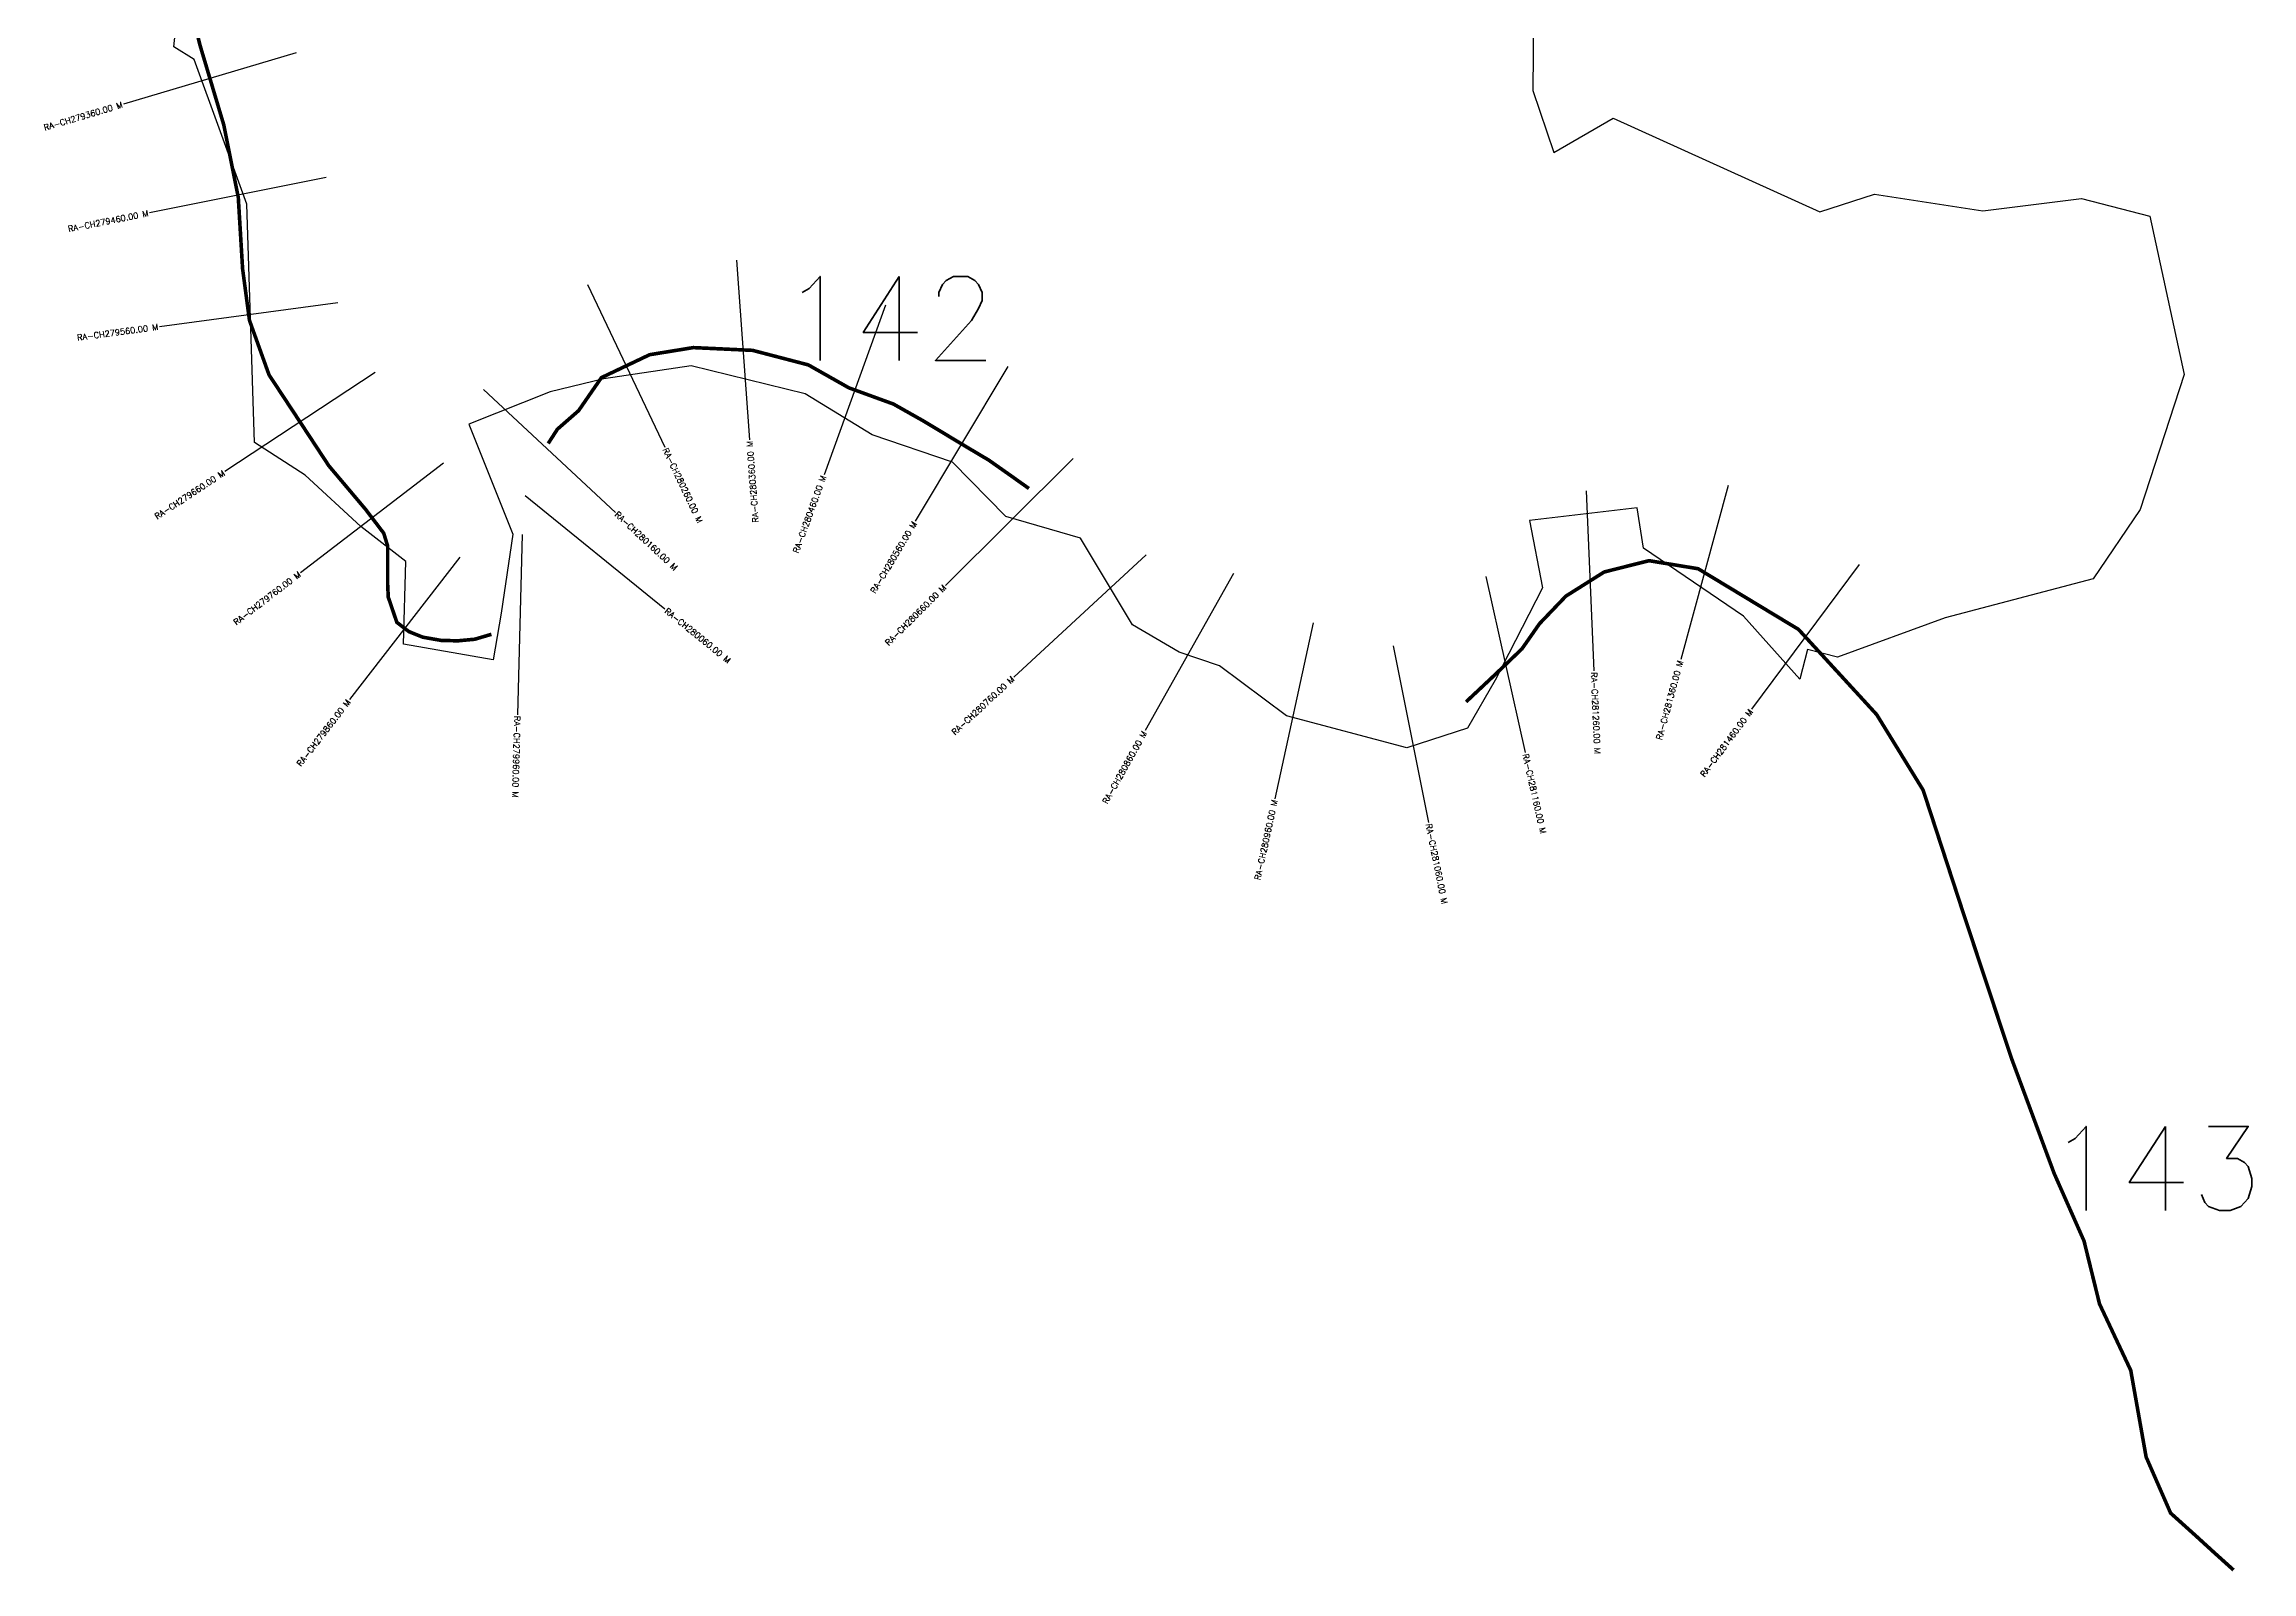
# Model space of a CAD drawing. Header units: metres. Extents: x 284784 to 286998, y 2023753 to 2026316.
# Drawn here: x 285160 to 286998, y 2023753 to 2025025 of the extents above; entities that cross this region are included whole.
import ezdxf
from ezdxf.enums import TextEntityAlignment as Align

# ---------------------------------------------------------------- set-up
doc = ezdxf.new("R2010")
doc.units = ezdxf.units.M
for name, color, linetype in [('CS', 134, 'Continuous'), ('CSMark', 6, 'Continuous'), ('NATURALLY PROTECTED', 3, 'Continuous')]:
    doc.layers.add(name, color=color, linetype=linetype)
doc.styles.get("Standard").update_dxf_attribs({"font": 'simplex.shx'})

msp = doc.modelspace()

# ---------------------------------------------------------------- linework, layer by layer
at = {"color": 6, "flags": 128}
msp.add_lwpolyline([(286400.6, 2025109.2), (286399.7, 2024986.2), (286417.1, 2024934.6), (286466.6, 2024963.3), (286638.5, 2024885.2), (286684.2, 2024900), (286774.3, 2024886.1), (286856.5, 2024896.2), (286913.4, 2024881.5), (286941.9, 2024749.8), (286905.3, 2024637.4), (286866.2, 2024579.8), (286742.9, 2024547.2), (286653.2, 2024514.4), (286628.4, 2024520.9), (286621.9, 2024496.3), (286575.1, 2024548.6), (286491.7, 2024605.1), (286486.4, 2024638.7), (286396.8, 2024628.3), (286407.6, 2024572.2), (286368.3, 2024495.4), (286345.1, 2024455.3), (286294.6, 2024438.9), (286194.4, 2024465.7), (286138.6, 2024507.3), (286105.1, 2024518.7), (286066.1, 2024541.4), (286022.8, 2024613.6), (285960.6, 2024631.7), (285916.2, 2024676.9), (285849.3, 2024699.7), (285793.6, 2024733.7), (285698.7, 2024756.9), (285625.9, 2024746.3), (285581.1, 2024735.4), (285513.6, 2024708.5), (285550.1, 2024616.9), (285540.5, 2024551.2), (285533.7, 2024512.2), (285459, 2024525.3), (285461.1, 2024594), (285423.6, 2024623.3), (285377.1, 2024666), (285334.9, 2024693.1), (285328.7, 2024891.6), (285284.8, 2025012), (285267.9, 2025022.5), (285272.6, 2025066.9)], dxfattribs=at)
at = {"layer": 'CS'}
for p, q in [((285369.8, 2025017.6), (285226, 2024974.9)), ((285394.7, 2024913.8), (285247.6, 2024884.4)), ((285736.3, 2024845.1), (285747.2, 2024695.5)), ((285612.2, 2024824.7), (285676.6, 2024689.2)), ((285404.5, 2024809.5), (285255.8, 2024789.6)), ((285860.5, 2024807.4), (285809.3, 2024666.4)), ((285435.6, 2024751.4), (285310.3, 2024669)), ((285962.3, 2024756.4), (285885.3, 2024627.7)), ((285525.6, 2024737.2), (285635.5, 2024635)), ((285492.5, 2024676), (285373.4, 2024584.8)), ((286016.8, 2024680), (285910.5, 2024574.2)), ((286444, 2024652.9), (286450.4, 2024503)), ((286562.1, 2024657.3), (286522.7, 2024512.6)), ((285560.3, 2024649), (285676.8, 2024554.6)), ((285557.8, 2024616.6), (285553.9, 2024466.6)), ((285505.9, 2024597.8), (285414.1, 2024479.2)), ((286077.5, 2024599.8), (285967.4, 2024497.9)), ((286150.4, 2024584), (286076.8, 2024453.3)), ((286360.4, 2024581.5), (286393.2, 2024435.1)), ((286671.2, 2024591.6), (286581.8, 2024471.2)), ((286216.7, 2024543.1), (286184.8, 2024396.6)), ((286283.2, 2024524), (286312.6, 2024376.9))]:
    msp.add_line(p, q, dxfattribs=at)
at = {"layer": 'NATURALLY PROTECTED', "const_width": 3, "flags": 128}
for points in [[(285274.7, 2025084.9), (285289.6, 2025024), (285309.5, 2024957.3), (285321.5, 2024897.1), (285325.1, 2024837.6), (285330.8, 2024794.9), (285347.1, 2024749.5), (285379.7, 2024700), (285396.9, 2024673.8), (285427.6, 2024637.4), (285442.6, 2024617.7), (285445.9, 2024607), (285445.9, 2024586.3), (285445.9, 2024574.9), (285446.4, 2024564.4), (285450.3, 2024553), (285453.5, 2024543.5), (285463.5, 2024535.8), (285475.2, 2024531.1), (285490.6, 2024528.4), (285504.5, 2024528.1), (285518.4, 2024529.4), (285532.3, 2024533.5)], [(285579.6, 2024692.4), (285587.2, 2024704.2), (285604.9, 2024719.7), (285623.9, 2024747.2), (285664.1, 2024766.3), (285700.4, 2024772.2), (285749.8, 2024769.9), (285796.2, 2024757.8), (285830, 2024738.7), (285867.1, 2024725.2), (285891.2, 2024711.6), (285910.2, 2024700.2), (285928.5, 2024689.2), (285946.5, 2024678.5), (285964.7, 2024665.7), (285979.9, 2024654.9)], [(286344, 2024477.3), (286368.7, 2024500.5), (286390.5, 2024521.4), (286405.1, 2024542.3), (286427.1, 2024565.3), (286459, 2024585.4), (286496.3, 2024594.8), (286537.2, 2024588.1), (286620.8, 2024537.6), (286685.9, 2024466.7), (286724.6, 2024403.8), (286758.1, 2024301.3), (286798.1, 2024180.7), (286833.7, 2024084.7), (286858.6, 2024028.4), (286871.5, 2023976), (286897.5, 2023920.7), (286910.3, 2023848.6), (286930.7, 2023801.9), (286951.8, 2023782.9), (286967, 2023769), (286983.1, 2023754.5)]]:
    msp.add_lwpolyline(points, dxfattribs=at)

# ---------------------------------------------------------------- texts
at = {"char_height": 70, "attachment_point": 1}
for s, insert in [('142', (285773, 2024831.5)), ('143', (286827.3, 2024123.8))]:
    msp.add_mtext_dynamic_manual_height_columns(s, width=95.172, gutter_width=1, heights=[0], dxfattribs=dict(at, insert=insert))
at = {"layer": 'CSMark'}
for s, rotation, p in [('RA-CH279360.00 M', 16.5748, (285225, 2024974.6)), ('RA-CH279460.00 M', 11.3149, (285246.6, 2024884.2)), ('RA-CH279560.00 M', 7.6398, (285254.8, 2024789.5)), ('RA-CH280360.00 M', 94.2038, (285747.3, 2024694.5)), ('RA-CH279660.00 M', 33.3281, (285309.5, 2024668.4)), ('RA-CH280460.00 M', 70.0369, (285808.9, 2024665.5)), ('RA-CH280560.00 M', 59.1161, (285884.8, 2024626.8)), ('RA-CH279760.00 M', 37.3987, (285372.6, 2024584.2)), ('RA-CH280660.00 M', 44.8342, (285909.8, 2024573.5)), ('RA-CH281360.00 M', 74.7661, (286522.5, 2024511.6)), ('RA-CH280760.00 M', 42.7826, (285966.7, 2024497.3)), ('RA-CH279860.00 M', 52.2649, (285413.4, 2024478.4)), ('RA-CH281460.00 M', 53.4165, (286581.2, 2024470.4)), ('RA-CH280860.00 M', 60.6293, (286076.4, 2024452.4)), ('RA-CH280960.00 M', 77.7172, (286184.6, 2024395.6))]:
    msp.add_text(s, height=5, rotation=rotation, dxfattribs=at).set_placement(p, align=Align.MIDDLE_RIGHT)
for s, rotation, p in [('RA-CH280260.00 M', 295.3981, (285677, 2024688.3)), ('RA-CH280160.00 M', 317.064, (285636.2, 2024634.4)), ('RA-CH280060.00 M', 321.0021, (285677.6, 2024553.9)), ('RA-CH281260.00 M', 272.4606, (286450.5, 2024502)), ('RA-CH279960.00 M', 268.5318, (285553.9, 2024465.6)), ('RA-CH281160.00 M', 282.6202, (286393.4, 2024434.1)), ('RA-CH281060.00 M', 281.3036, (286312.8, 2024375.9))]:
    msp.add_text(s, height=5, rotation=rotation, dxfattribs=at).set_placement(p, align=Align.MIDDLE_LEFT)

doc.saveas('drawing.dxf')
